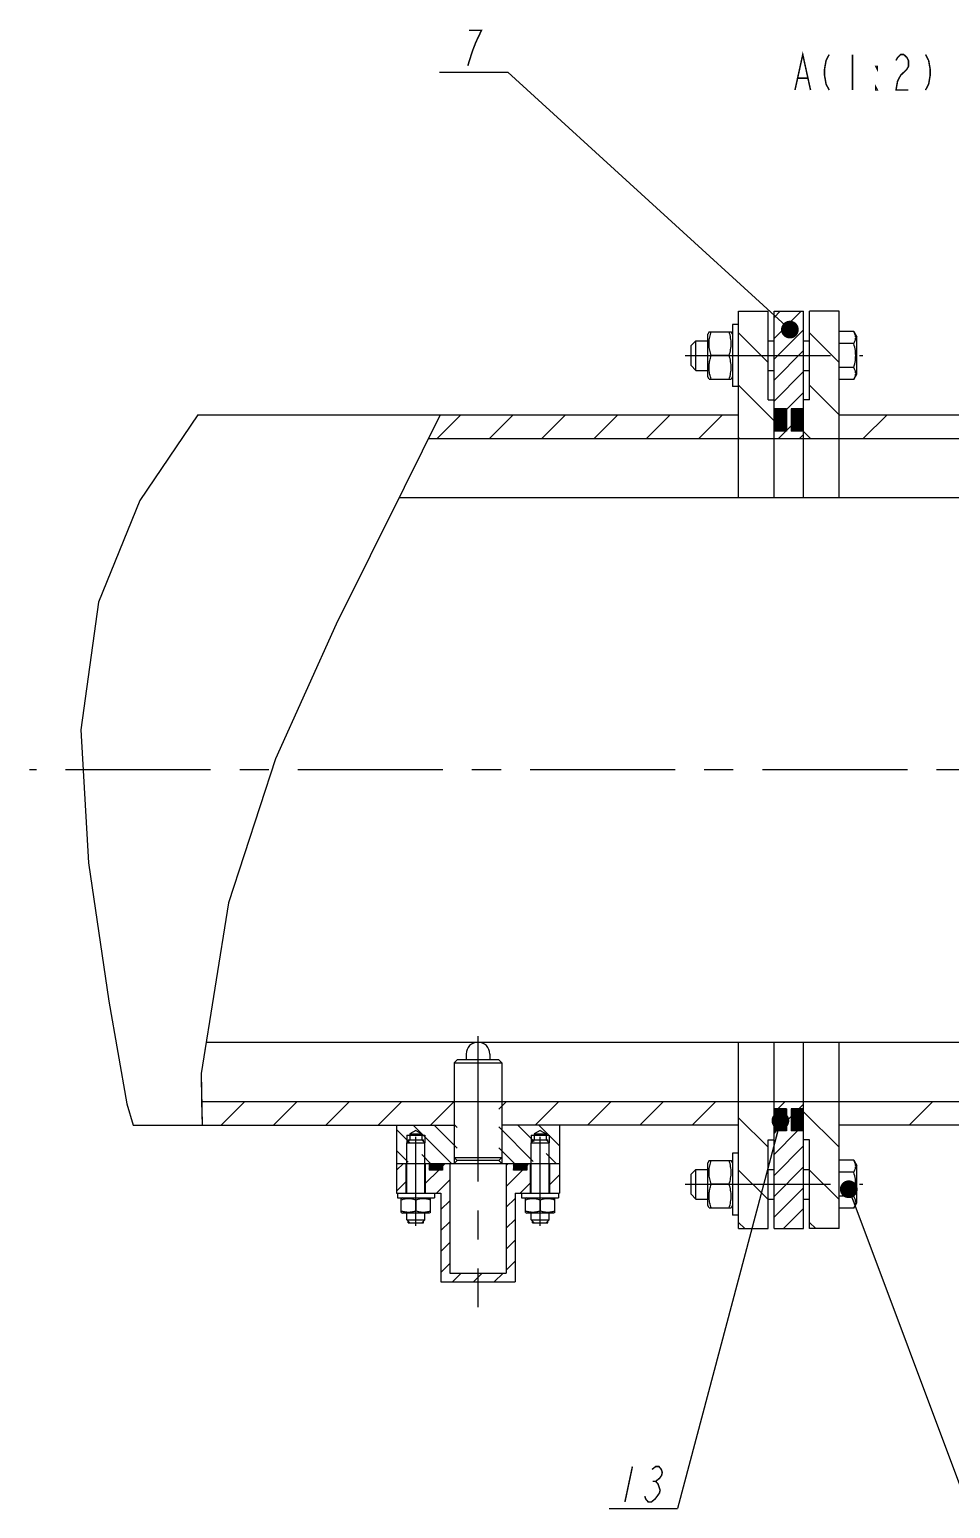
# Model space of a CAD drawing. Header units: millimetres. Extents: x 0 to 1189, y 0 to 841.
# Drawn here: x 370.9 to 526.5, y 289.8 to 539.6 of the extents above; entities that cross this region are included whole.
import ezdxf

# ---------------------------------------------------------------- set-up
doc = ezdxf.new("R2010")
doc.units = ezdxf.units.MM
doc.header["$LTSCALE"] = 65.395
doc.linetypes.add('CENTER', pattern=[0.6, 0.375, -0.075, 0.075, -0.075])
doc.layers.get('0').update_dxf_attribs({"linetype": 'CONTINUOUS'})
doc.layers.add('ALL_AXIS', color=7, linetype='CONTINUOUS')
doc.styles.get("Standard").update_dxf_attribs({"font": 'txt', "width": 0.7})
doc.dimstyles.get("Standard").update_dxf_attribs({"dimtxt": 3.5, "dimasz": 3, "dimexe": 0.18, "dimexo": 0.0625, "dimgap": 0.09, "dimtad": 1, "dimdec": 5, "dimdsep": 46, "dimtxsty": 'STANDARD', "dimblk": '_FILLED', "dimblk1": '_FILLED', "dimblk2": '_FILLED', "dimcen": 0.09, "dimadec": 0, "dimazin": 0, "dimtol": 1, "dimtp": 1e-05, "dimtm": 1e-05, "dimtfac": 1, "dimtdec": 5, "dimtofl": 0, "dimtmove": 0, "dimatfit": 3, "dimldrblk": '_FILLED', "dimfxl": 1, "dimtolj": 1, "dimarcsym": 0})

# ---------------------------------------------------------------- blocks, each defined once
blk = doc.blocks.new('_FILLED')
at = {"color": 0, "linetype": 'BYBLOCK'}
blk.add_solid([(0, 0), (-1, 0.167), (-1, -0.167)], dxfattribs=at)
blk = doc.blocks.new('BOM BALLOON 63_BL7', base_point=(445.95, 535.94))
at = {"color": 2, "linetype": 'CONTINUOUS'}
blk.add_line((440.19, 532.4), (451.71, 532.4), dxfattribs=at)
at = {"color": 2, "linetype": 'CONTINUOUS', "const_width": 0.25}
blk.add_lwpolyline([(444.94, 533.49), (445.73, 535.99), (446.31, 537.49), (446.79, 538.49), (447.26, 539.49), (445.16, 539.49)], dxfattribs=at)
blk = doc.blocks.new('BOM BALLOON 69_BL9', base_point=(474.59, 293.32))
at = {"color": 2, "linetype": 'CONTINUOUS'}
blk.add_line((468.83, 289.77), (480.35, 289.77), dxfattribs=at)
at = {"color": 2, "linetype": 'CONTINUOUS', "const_width": 0.25}
for points in [[(472.75, 296.86), (471.48, 290.86)], [(476.06, 296.36), (476.69, 296.86), (477.22, 296.86), (477.63, 296.36), (477.79, 295.86), (477.68, 295.36), (477.32, 294.86), (476.68, 294.36), (477.1, 293.86), (477.26, 293.36), (477.42, 292.86), (477.31, 292.36), (476.94, 291.86), (476.57, 291.36), (475.94, 290.86), (475.42, 290.86), (475, 291.36), (474.84, 291.86)], [(476.16, 294.36), (476.68, 294.36)]]:
    blk.add_lwpolyline(points, dxfattribs=at)

msp = doc.modelspace()

# ---------------------------------------------------------------- linework, layer by layer
at = {"color": 7, "linetype": 'CONTINUOUS'}
for p, q in [((489.66568087, 489.78943381), (489.66568087, 479.28943381)), ((490.66568087, 489.78943381), (489.66568087, 489.78943381)), ((490.66568087, 460.53943381), (490.66568087, 492.03943381)), ((490.66568087, 492.03943381), (495.66568087, 492.03943381)), ((495.66568087, 477.03943381), (495.66568087, 492.03943381)), ((496.66568087, 460.53943381), (496.66568087, 492.03943381)), ((496.66568087, 492.03943381), (501.66568087, 492.03943381)), ((501.66568087, 460.53943381), (501.66568087, 492.03943381)), ((502.66568087, 477.03943381), (502.66568087, 492.03943381)), ((507.66568087, 492.03943381), (502.66568087, 492.03943381)), ((507.66568087, 460.53943381), (507.66568087, 492.03943381)), ((485.69668673, 488.53946432), (485.46572969, 488.13943991)), ((485.46572969, 480.93945822), (485.46572969, 488.13940939)), ((485.69668673, 488.53943381), (489.43472383, 488.53943381)), ((489.66568087, 488.13943991), (489.43472383, 488.53943381)), ((510.15103243, 488.58087668), (507.66568087, 488.58087668)), ((510.15103243, 488.58087668), (510.66568087, 487.6894277)), ((510.66568087, 481.38943991), (510.66568087, 487.6894277)), ((483.46572969, 487.03943381), (482.66568087, 486.23944601)), ((482.66568087, 482.8394216), (482.66568087, 486.23944601)), ((483.46572969, 482.03943381), (483.46572969, 487.03943381)), ((483.46572969, 487.03943381), (485.46572969, 487.03943381)), ((495.66568087, 487.03943381), (496.66568087, 487.03943381)), ((501.66568087, 487.03943381), (502.66568087, 487.03943381)), ((510.15103243, 486.56015524), (507.66568087, 486.56015524)), ((482.66568087, 482.8394216), (483.46572969, 482.03943381)), ((489.0775461, 484.53943381), (486.05386446, 484.53943381)), ((510.15103243, 482.51871237), (507.66568087, 482.51871237)), ((483.46572969, 482.03943381), (485.46572969, 482.03943381)), ((485.69668673, 480.53940329), (485.46572969, 480.9394277)), ((485.69668673, 480.53943381), (489.43472383, 480.53943381)), ((489.66568087, 480.9394277), (489.43472383, 480.53943381)), ((495.66568087, 482.03943381), (496.66568087, 482.03943381)), ((501.66568087, 482.03943381), (502.66568087, 482.03943381)), ((510.15103243, 480.49799094), (507.66568087, 480.49799094)), ((510.15103243, 480.49799094), (510.66568087, 481.38943991)), ((490.66568087, 479.28943381), (489.66568087, 479.28943381)), ((495.66568087, 477.03943381), (496.66568087, 477.03943381)), ((498.76577852, 475.53943381), (496.66568087, 475.53943381)), ((498.76577852, 475.53943381), (498.76577852, 471.78943381)), ((499.56582735, 475.53943381), (499.56582735, 471.78943381)), ((501.66568087, 475.53943381), (499.56582735, 475.53943381)), ((502.66568087, 477.03943381), (501.66568087, 477.03943381)), ((399.33352658, 474.53943381), (389.56594261, 460.03425801)), ((399.33352658, 474.53943381), (490.66568087, 474.53943381)), ((440.28115938, 474.53943381), (434.2169504, 462.27432761)), ((507.66568087, 474.53943381), (675.44473989, 474.53943381)), ((438.30343607, 470.53943381), (568.9850168, 470.53943381)), ((498.76577852, 471.78943381), (496.66568087, 471.78943381)), ((501.66568087, 471.78943381), (499.56582735, 471.78943381)), ((434.21702864, 462.27431701), (422.73376371, 439.14868244)), ((389.56594261, 460.03425801), (382.5758939, 442.88509246)), ((433.35562227, 460.53943381), (639.60380585, 460.53943381)), ((382.5758939, 442.88509246), (379.55797195, 421.30996602)), ((422.73376371, 439.14868244), (412.44597578, 416.41951582)), ((379.55797195, 421.30996602), (380.84734143, 398.84268118)), ((412.44597578, 416.41951582), (404.50852506, 392.05421764)), ((380.84734143, 398.84268118), (384.30438866, 375.47379706)), ((404.5084543, 392.05421957), (399.90216218, 363.22957175)), ((384.30438866, 375.47379706), (387.36762742, 358.13555156)), ((400.7506418, 368.53943381), (399.90225313, 363.22957358)), ((400.75071212, 368.53943381), (639.21713305, 368.53943381)), ((490.66568087, 337.03943381), (490.66568087, 368.53943381)), ((496.66568087, 337.03943381), (496.66568087, 368.53943381)), ((501.66568087, 337.03943381), (501.66568087, 368.53943381)), ((507.66568087, 337.03943381), (507.66568087, 368.53943381)), ((443.16568087, 365.53943381), (442.66568087, 365.03943381)), ((442.66568087, 365.03943381), (442.66568087, 349.03943381)), ((442.66568087, 365.03943381), (450.66568087, 365.03943381)), ((450.16568087, 365.53943381), (443.16568087, 365.53943381)), ((444.66568087, 366.53943381), (444.66568087, 365.53943381)), ((448.66568087, 366.53943381), (448.66568087, 365.53943381)), ((450.16568087, 365.53943381), (450.66568087, 365.03943381)), ((450.66568087, 365.03943381), (450.66568087, 349.03943381)), ((399.90216218, 363.22957175), (400.05897216, 354.53943381)), ((399.90225313, 363.22957358), (399.98672579, 358.53943381)), ((387.36762742, 358.13555156), (388.40669957, 354.53943381)), ((399.98672579, 358.53943381), (400.05899141, 354.53943381)), ((399.9867938, 358.53943381), (642.94107149, 358.53943381)), ((498.76577852, 357.28943381), (496.66568087, 357.28943381)), ((498.76577852, 357.28943381), (498.76577852, 353.53943381)), ((501.66568087, 357.28943381), (499.56582735, 357.28943381)), ((499.56582735, 357.28943381), (499.56582735, 353.53943381)), ((388.40669957, 354.53943381), (442.66568087, 354.53943381)), ((432.91568087, 354.53943381), (432.91568087, 343.03943381)), ((434.66568087, 352.83943686), (437.66568087, 352.83943686)), ((436.16568087, 353.6402944), (435.16568087, 353.03943381)), ((435.16568087, 353.03943381), (435.16568087, 352.03943381)), ((435.16568087, 353.03943381), (437.16568087, 353.03943381)), ((436.16568087, 353.6402944), (437.16568087, 353.03943381)), ((437.16568087, 353.03943381), (437.16568087, 352.03943381)), ((490.66568087, 354.53943381), (450.66568087, 354.53943381)), ((455.66568087, 352.83943686), (458.66568087, 352.83943686)), ((457.16568087, 353.6402944), (456.16568087, 353.03943381)), ((456.16568087, 353.03943381), (456.16568087, 352.03943381)), ((456.16568087, 353.03943381), (458.16568087, 353.03943381)), ((457.16568087, 353.6402944), (458.16568087, 353.03943381)), ((458.16568087, 353.03943381), (458.16568087, 352.03943381)), ((460.41568087, 354.53943381), (460.41568087, 343.03943381)), ((498.76577852, 353.53943381), (496.66568087, 353.53943381)), ((501.66568087, 353.53943381), (499.56582735, 353.53943381)), ((604.66568087, 354.53943381), (507.66568087, 354.53943381)), ((435.16568087, 352.03943381), (434.66568087, 351.53943381)), ((434.66568087, 343.03943381), (434.66568087, 351.53943381)), ((434.66568087, 351.53943381), (437.66568087, 351.53943381)), ((434.8822336, 352.03943381), (437.44937227, 352.03943381)), ((437.16568087, 352.03943381), (437.66568087, 351.53943381)), ((437.66568087, 343.03943381), (437.66568087, 351.53943381)), ((456.16568087, 352.03943381), (455.66568087, 351.53943381)), ((455.66568087, 343.03943381), (455.66568087, 351.53943381)), ((455.66568087, 351.53943381), (458.66568087, 351.53943381)), ((455.8822336, 352.03943381), (458.44937227, 352.03943381)), ((458.16568087, 352.03943381), (458.66568087, 351.53943381)), ((458.66568087, 343.03943381), (458.66568087, 351.53943381)), ((490.66568087, 349.78943381), (489.66568087, 349.78943381)), ((489.66568087, 349.78943381), (489.66568087, 339.28943381)), ((495.66568087, 352.03943381), (496.66568087, 352.03943381)), ((495.66568087, 337.03943381), (495.66568087, 352.03943381)), ((502.66568087, 352.03943381), (501.66568087, 352.03943381)), ((502.66568087, 337.03943381), (502.66568087, 352.03943381)), ((432.91568087, 348.03943381), (460.41568087, 348.03943381)), ((434.54068087, 343.03943381), (434.54068087, 348.03943381)), ((437.79068087, 343.03943381), (437.79068087, 348.03943381)), ((438.41568087, 348.03943381), (438.41568087, 346.9394277)), ((440.66568087, 348.03943381), (440.66568087, 346.9394277)), ((441.91568087, 348.03943381), (441.91568087, 329.53943381)), ((442.66568087, 349.03943381), (443.16568087, 348.53943381)), ((442.66568087, 349.03943381), (450.66568087, 349.03943381)), ((443.16568087, 348.53943381), (442.66568087, 348.03943381)), ((450.16568087, 348.53943381), (443.16568087, 348.53943381)), ((450.66568087, 349.03943381), (450.16568087, 348.53943381)), ((450.16568087, 348.53943381), (450.66568087, 348.03943381)), ((451.41568087, 348.03943381), (451.41568087, 329.53943381)), ((452.66568087, 348.03943381), (452.66568087, 346.9394277)), ((454.91568087, 348.03943381), (454.91568087, 346.9394277)), ((455.54068087, 343.03943381), (455.54068087, 348.03943381)), ((458.79068087, 343.03943381), (458.79068087, 348.03943381)), ((485.69668673, 348.53946432), (485.46572969, 348.13943991)), ((485.46572969, 340.93945822), (485.46572969, 348.13940939)), ((485.69668673, 348.53943381), (489.43472383, 348.53943381)), ((485.97940157, 348.30554709), (486.05386446, 348.53943381)), ((489.66568087, 348.13943991), (489.43472383, 348.53943381)), ((510.15103243, 348.58089194), (507.66568087, 348.58089194)), ((510.15103243, 348.58089194), (510.66568087, 347.6894277)), ((510.66568087, 341.38943991), (510.66568087, 347.6894277)), ((440.66568087, 346.9394277), (438.41568087, 346.9394277)), ((454.91568087, 346.9394277), (452.66568087, 346.9394277)), ((483.46572969, 347.03943381), (482.66568087, 346.23943076)), ((482.66568087, 342.83943686), (482.66568087, 346.23943076)), ((483.46572969, 347.03943381), (485.46572969, 347.03943381)), ((483.46572969, 342.03943381), (483.46572969, 347.03943381)), ((495.66568087, 347.03943381), (496.66568087, 347.03943381)), ((501.66568087, 347.03943381), (502.66568087, 347.03943381)), ((510.15103243, 346.56015524), (507.66568087, 346.56015524)), ((432.91568087, 343.03943381), (440.41568087, 343.03943381)), ((433.04068087, 343.03943381), (433.04068087, 342.23943076)), ((439.29068087, 343.03943381), (439.29068087, 342.23943076)), ((440.41568087, 343.03943381), (440.41568087, 328.03943381)), ((452.91568087, 343.03943381), (452.91568087, 328.03943381)), ((452.91568087, 343.03943381), (460.41568087, 343.03943381)), ((454.04068087, 343.03943381), (454.04068087, 342.23943076)), ((460.29068087, 343.03943381), (460.29068087, 342.23943076)), ((483.46572969, 342.03943381), (482.66568087, 342.83943686)), ((489.0775461, 344.53943381), (486.05386446, 344.53943381)), ((510.15103243, 342.51871237), (507.66568087, 342.51871237)), ((433.04068087, 342.23943076), (439.29068087, 342.23943076)), ((433.91568087, 342.23943076), (433.66568087, 342.09509787)), ((433.66568087, 339.7837728), (433.66568087, 342.09509787)), ((433.66568087, 339.78378806), (433.91568087, 339.63943991)), ((436.16568087, 341.87180075), (436.16568087, 340.00706992)), ((438.41568087, 342.23943076), (438.66568087, 342.09509787)), ((438.66568087, 339.78378806), (438.41568087, 339.63943991)), ((438.66568087, 339.7837728), (438.66568087, 342.09509787)), ((454.04068087, 342.23943076), (460.29068087, 342.23943076)), ((454.91568087, 342.23943076), (454.66568087, 342.09509787)), ((454.66568087, 339.7837728), (454.66568087, 342.09509787)), ((454.66568087, 339.78378806), (454.91568087, 339.63943991)), ((457.16568087, 341.87180075), (457.16568087, 340.00706992)), ((459.41568087, 342.23943076), (459.66568087, 342.09509787)), ((459.66568087, 339.78378806), (459.41568087, 339.63943991)), ((459.66568087, 339.7837728), (459.66568087, 342.09509787)), ((483.46572969, 342.03943381), (485.46572969, 342.03943381)), ((485.69668673, 340.53940329), (485.46572969, 340.9394277)), ((485.69668673, 340.53943381), (489.43472383, 340.53943381)), ((489.66568087, 340.9394277), (489.43472383, 340.53943381)), ((495.66568087, 342.03943381), (496.66568087, 342.03943381)), ((501.66568087, 342.03943381), (502.66568087, 342.03943381)), ((510.15103243, 340.49797568), (507.66568087, 340.49797568)), ((510.15103243, 340.49797568), (510.66568087, 341.38943991)), ((438.41568087, 339.63943991), (433.91568087, 339.63943991)), ((434.66568087, 338.53943381), (434.66568087, 339.63943991)), ((435.16568087, 338.03943381), (434.66568087, 338.53943381)), ((434.66568087, 338.53943381), (437.66568087, 338.53943381)), ((434.8822336, 338.03943381), (437.44937227, 338.03943381)), ((437.16568087, 338.03943381), (437.66568087, 338.53943381)), ((437.66568087, 338.53943381), (437.66568087, 339.63943991)), ((459.41568087, 339.63943991), (454.91568087, 339.63943991)), ((455.66568087, 338.53943381), (455.66568087, 339.63943991)), ((456.16568087, 338.03943381), (455.66568087, 338.53943381)), ((455.66568087, 338.53943381), (458.66568087, 338.53943381)), ((455.8822336, 338.03943381), (458.44937227, 338.03943381)), ((458.16568087, 338.03943381), (458.66568087, 338.53943381)), ((458.66568087, 338.53943381), (458.66568087, 339.63943991)), ((490.66568087, 339.28943381), (489.66568087, 339.28943381)), ((490.66568087, 337.03943381), (495.66568087, 337.03943381)), ((496.66568087, 337.03943381), (501.66568087, 337.03943381)), ((507.66568087, 337.03943381), (502.66568087, 337.03943381)), ((440.41568087, 328.03943381), (452.91568087, 328.03943381)), ((441.91568087, 329.53943381), (451.41568087, 329.53943381))]:
    msp.add_line(p, q, dxfattribs=at)
at = {"color": 2, "linetype": 'CONTINUOUS'}
for p, q in [((496.66577805, 490.97845957), (497.72675229, 492.03943381)), ((496.66577805, 487.44292567), (501.26228619, 492.03943381)), ((495.66577805, 483.36059904), (490.66577805, 488.36059904)), ((496.66577805, 483.90739176), (501.66577805, 488.90739176)), ((507.66577805, 483.36059904), (502.66577805, 488.36059904)), ((496.66577805, 480.37185786), (501.66577805, 485.37185786)), ((496.66577805, 476.83632395), (501.66577805, 481.83632395)), ((496.66577805, 473.52176428), (490.66577805, 479.52176428)), ((498.76577805, 475.40079004), (501.66577805, 478.30079004)), ((507.66577805, 474.52176428), (502.66577805, 479.52176428)), ((496.66577805, 475.41257391), (496.79263795, 475.53943381)), ((496.66577805, 475.23579721), (496.96941465, 475.53943381)), ((496.66577805, 475.05902051), (497.14619135, 475.53943381)), ((496.66577805, 474.88224382), (497.32296804, 475.53943381)), ((496.66577805, 474.70546712), (497.49974474, 475.53943381)), ((496.66577805, 474.52869043), (497.67652143, 475.53943381)), ((496.66577805, 474.35191373), (497.85329813, 475.53943381)), ((496.66577805, 474.17513704), (498.03007482, 475.53943381)), ((496.66577805, 473.99836034), (498.20685152, 475.53943381)), ((496.66577805, 473.82158365), (498.38362821, 475.53943381)), ((496.66577805, 473.64480695), (498.56040491, 475.53943381)), ((496.66577805, 473.46803026), (498.7371816, 475.53943381)), ((498.76577805, 473.36543677), (496.66577805, 475.46543677)), ((496.66577805, 473.29125356), (498.76577805, 475.39125356)), ((498.76577805, 473.18866007), (496.66577805, 475.28866007)), ((496.66577805, 473.11447687), (498.76577805, 475.21447687)), ((498.76577805, 473.01188338), (496.66577805, 475.11188338)), ((496.66577805, 472.93770017), (498.76577805, 475.03770017)), ((498.76577805, 472.83510668), (496.66577805, 474.93510668)), ((496.66577805, 472.76092348), (498.76577805, 474.86092348)), ((498.76577805, 472.65832999), (496.66577805, 474.75832999)), ((498.76577805, 473.54221346), (496.76855771, 475.53943381)), ((498.76577805, 473.71899016), (496.9453344, 475.53943381)), ((498.76577805, 473.89576685), (497.1221111, 475.53943381)), ((498.76577805, 474.07254355), (497.2988878, 475.53943381)), ((498.76577805, 474.24932024), (497.47566449, 475.53943381)), ((498.76577805, 474.42609694), (497.65244119, 475.53943381)), ((498.76577805, 474.60287364), (497.82921788, 475.53943381)), ((498.76577805, 474.77965033), (498.00599458, 475.53943381)), ((498.76577805, 474.95642703), (498.18277127, 475.53943381)), ((498.76577805, 475.13320372), (498.35954797, 475.53943381)), ((498.76577805, 475.30998042), (498.53632466, 475.53943381)), ((498.76577805, 475.48675711), (498.71310136, 475.53943381)), ((499.56577805, 475.41257391), (499.69263795, 475.53943381)), ((499.56577805, 475.23579721), (499.86941465, 475.53943381)), ((499.56577805, 475.05902051), (500.04619135, 475.53943381)), ((499.56577805, 474.88224382), (500.22296804, 475.53943381)), ((499.56577805, 474.70546712), (500.39974474, 475.53943381)), ((499.56577805, 474.52869043), (500.57652143, 475.53943381)), ((499.56577805, 474.35191373), (500.75329813, 475.53943381)), ((499.56577805, 474.17513704), (500.93007482, 475.53943381)), ((499.56577805, 473.99836034), (501.10685152, 475.53943381)), ((499.56577805, 473.82158365), (501.28362821, 475.53943381)), ((499.56577805, 473.64480695), (501.46040491, 475.53943381)), ((499.56577805, 473.46803026), (501.6371816, 475.53943381)), ((501.66577805, 473.36543677), (499.56577805, 475.46543677)), ((499.56577805, 473.29125356), (501.66577805, 475.39125356)), ((501.66577805, 473.18866007), (499.56577805, 475.28866007)), ((499.56577805, 473.11447687), (501.66577805, 475.21447687)), ((501.66577805, 473.01188338), (499.56577805, 475.11188338)), ((499.56577805, 472.93770017), (501.66577805, 475.03770017)), ((501.66577805, 472.83510668), (499.56577805, 474.93510668)), ((499.56577805, 472.76092348), (501.66577805, 474.86092348)), ((501.66577805, 472.65832999), (499.56577805, 474.75832999)), ((501.66577805, 473.54221346), (499.66855771, 475.53943381)), ((501.66577805, 473.71899016), (499.8453344, 475.53943381)), ((501.66577805, 473.89576685), (500.0221111, 475.53943381)), ((501.66577805, 474.07254355), (500.1988878, 475.53943381)), ((501.66577805, 474.24932024), (500.37566449, 475.53943381)), ((501.66577805, 474.42609694), (500.55244119, 475.53943381)), ((501.66577805, 474.60287364), (500.72921788, 475.53943381)), ((501.66577805, 474.77965033), (500.90599458, 475.53943381)), ((501.66577805, 474.95642703), (501.08277127, 475.53943381)), ((501.66577805, 475.13320372), (501.25954797, 475.53943381)), ((501.66577805, 475.30998042), (501.43632466, 475.53943381)), ((501.66577805, 475.48675711), (501.61310136, 475.53943381)), ((439.75641752, 470.53943381), (443.75641752, 474.53943381)), ((448.59525229, 470.53943381), (452.59525229, 474.53943381)), ((457.43408705, 470.53943381), (461.43408705, 474.53943381)), ((466.27292182, 470.53943381), (470.27292182, 474.53943381)), ((475.11175658, 470.53943381), (479.11175658, 474.53943381)), ((483.95059135, 470.53943381), (487.95059135, 474.53943381)), ((496.66577805, 472.58414678), (498.76577805, 474.68414678)), ((498.76577805, 472.48155329), (496.66577805, 474.58155329)), ((496.66577805, 472.40737009), (498.76577805, 474.50737009)), ((498.76577805, 472.3047766), (496.66577805, 474.4047766)), ((496.66577805, 472.23059339), (498.76577805, 474.33059339)), ((498.76577805, 472.1279999), (496.66577805, 474.2279999)), ((496.66577805, 472.05381669), (498.76577805, 474.15381669)), ((498.76577805, 471.95122321), (496.66577805, 474.05122321)), ((496.66577805, 471.87704), (498.76577805, 473.97704)), ((498.75079076, 471.78943381), (496.66577805, 473.87444651)), ((498.57401406, 471.78943381), (496.66577805, 473.69766982)), ((498.39723737, 471.78943381), (496.66577805, 473.52089312)), ((498.22046067, 471.78943381), (496.66577805, 473.34411642)), ((498.04368398, 471.78943381), (496.66577805, 473.16733973)), ((497.86690728, 471.78943381), (496.66577805, 472.99056303)), ((497.69013058, 471.78943381), (496.66577805, 472.81378634)), ((497.51335389, 471.78943381), (496.66577805, 472.63700964)), ((497.33657719, 471.78943381), (496.66577805, 472.46023295)), ((497.1598005, 471.78943381), (496.66577805, 472.28345625)), ((496.75494856, 471.78943381), (498.76577805, 473.8002633)), ((496.93172525, 471.78943381), (498.76577805, 473.62348661)), ((497.10850195, 471.78943381), (498.76577805, 473.44670991)), ((497.28527864, 471.78943381), (498.76577805, 473.26993322)), ((497.46205534, 471.78943381), (498.76577805, 473.09315652)), ((497.63883203, 471.78943381), (498.76577805, 472.91637983)), ((497.81560873, 471.78943381), (498.76577805, 472.73960313)), ((497.99238542, 471.78943381), (498.76577805, 472.56282644)), ((498.16916212, 471.78943381), (498.76577805, 472.38604974)), ((498.34593881, 471.78943381), (498.76577805, 472.20927305)), ((498.76577805, 471.86525614), (499.56577805, 472.66525614)), ((499.56577805, 472.58414678), (501.66577805, 474.68414678)), ((501.66577805, 472.48155329), (499.56577805, 474.58155329)), ((499.56577805, 472.40737009), (501.66577805, 474.50737009)), ((501.66577805, 472.3047766), (499.56577805, 474.4047766)), ((499.56577805, 472.23059339), (501.66577805, 474.33059339)), ((501.66577805, 472.1279999), (499.56577805, 474.2279999)), ((499.56577805, 472.05381669), (501.66577805, 474.15381669)), ((501.66577805, 471.95122321), (499.56577805, 474.05122321)), ((499.56577805, 471.87704), (501.66577805, 473.97704)), ((501.65079076, 471.78943381), (499.56577805, 473.87444651)), ((501.47401406, 471.78943381), (499.56577805, 473.69766982)), ((501.29723737, 471.78943381), (499.56577805, 473.52089312)), ((501.12046067, 471.78943381), (499.56577805, 473.34411642)), ((500.94368398, 471.78943381), (499.56577805, 473.16733973)), ((500.76690728, 471.78943381), (499.56577805, 472.99056303)), ((500.59013058, 471.78943381), (499.56577805, 472.81378634)), ((500.41335389, 471.78943381), (499.56577805, 472.63700964)), ((500.23657719, 471.78943381), (499.56577805, 472.46023295)), ((500.0598005, 471.78943381), (499.56577805, 472.28345625)), ((499.65494856, 471.78943381), (501.66577805, 473.8002633)), ((499.83172525, 471.78943381), (501.66577805, 473.62348661)), ((500.00850195, 471.78943381), (501.66577805, 473.44670991)), ((500.18527864, 471.78943381), (501.66577805, 473.26993322)), ((500.36205534, 471.78943381), (501.66577805, 473.09315652)), ((500.53883203, 471.78943381), (501.66577805, 472.91637983)), ((500.71560873, 471.78943381), (501.66577805, 472.73960313)), ((500.89238542, 471.78943381), (501.66577805, 472.56282644)), ((501.06916212, 471.78943381), (501.66577805, 472.38604974)), ((501.24593881, 471.78943381), (501.66577805, 472.20927305)), ((511.75326721, 470.53943381), (515.75326721, 474.53943381)), ((490.80927376, 470.53943381), (490.66577805, 470.68292951)), ((496.9830238, 471.78943381), (496.66577805, 472.10667956)), ((496.80624711, 471.78943381), (496.66577805, 471.92990286)), ((497.43995572, 470.53943381), (498.68995572, 471.78943381)), ((498.52271551, 471.78943381), (498.76577805, 472.03249635)), ((498.6994922, 471.78943381), (498.76577805, 471.85571966)), ((499.8830238, 471.78943381), (499.56577805, 472.10667956)), ((499.70624711, 471.78943381), (499.56577805, 471.92990286)), ((500.97548963, 470.53943381), (501.66577805, 471.22972223)), ((501.42271551, 471.78943381), (501.66577805, 472.03249635)), ((501.5994922, 471.78943381), (501.66577805, 471.85571966)), ((502.80927376, 470.53943381), (501.66577805, 471.68292951)), ((403.3059304, 354.53943381), (407.3059304, 358.53943381)), ((412.14476517, 354.53943381), (416.14476517, 358.53943381)), ((420.98359993, 354.53943381), (424.98359993, 358.53943381)), ((429.8224347, 354.53943381), (433.8224347, 358.53943381)), ((438.66126946, 354.53943381), (442.66126946, 358.53943381)), ((450.16577805, 357.20510763), (451.50010423, 358.53943381)), ((456.33893899, 354.53943381), (460.33893899, 358.53943381)), ((465.17777376, 354.53943381), (469.17777376, 358.53943381)), ((474.01660852, 354.53943381), (478.01660852, 358.53943381)), ((482.85544329, 354.53943381), (486.85544329, 358.53943381)), ((496.66577805, 357.14896475), (496.80624711, 357.28943381)), ((496.66577805, 356.97218806), (496.9830238, 357.28943381)), ((496.66577805, 356.79541136), (497.1598005, 357.28943381)), ((496.66577805, 356.61863467), (497.33657719, 357.28943381)), ((496.66577805, 356.44185797), (497.51335389, 357.28943381)), ((496.66577805, 356.26508128), (497.69013058, 357.28943381)), ((496.66577805, 356.08830458), (497.86690728, 357.28943381)), ((496.66577805, 355.91152788), (498.04368398, 357.28943381)), ((496.66577805, 355.73475119), (498.22046067, 357.28943381)), ((496.66577805, 355.55797449), (498.39723737, 357.28943381)), ((496.66577805, 355.3811978), (498.57401406, 357.28943381)), ((496.66577805, 355.2044211), (498.75079076, 357.28943381)), ((498.76577805, 355.27860431), (496.75494856, 357.28943381)), ((498.76577805, 355.45538101), (496.93172525, 357.28943381)), ((498.76577805, 355.6321577), (497.10850195, 357.28943381)), ((498.76577805, 355.8089344), (497.28527864, 357.28943381)), ((497.32704071, 357.28943381), (498.57704071, 358.53943381)), ((498.76577805, 355.98571109), (497.46205534, 357.28943381)), ((498.76577805, 356.16248779), (497.63883203, 357.28943381)), ((498.76577805, 356.33926448), (497.81560873, 357.28943381)), ((498.76577805, 356.51604118), (497.99238542, 357.28943381)), ((498.76577805, 356.69281787), (498.16916212, 357.28943381)), ((498.76577805, 356.86959457), (498.34593881, 357.28943381)), ((498.76577805, 357.04637126), (498.52271551, 357.28943381)), ((498.76577805, 357.22314796), (498.6994922, 357.28943381)), ((499.56577805, 357.14896475), (499.70624711, 357.28943381)), ((499.56577805, 356.97218806), (499.8830238, 357.28943381)), ((499.56577805, 356.79541136), (500.0598005, 357.28943381)), ((499.56577805, 356.61863467), (500.23657719, 357.28943381)), ((499.56577805, 356.44185797), (500.41335389, 357.28943381)), ((499.56577805, 356.26508128), (500.59013058, 357.28943381)), ((499.56577805, 356.08830458), (500.76690728, 357.28943381)), ((499.56577805, 355.91152788), (500.94368398, 357.28943381)), ((499.56577805, 355.73475119), (501.12046067, 357.28943381)), ((499.56577805, 355.55797449), (501.29723737, 357.28943381)), ((499.56577805, 355.3811978), (501.47401406, 357.28943381)), ((499.56577805, 355.2044211), (501.65079076, 357.28943381)), ((501.66577805, 355.27860431), (499.65494856, 357.28943381)), ((501.66577805, 355.45538101), (499.83172525, 357.28943381)), ((501.66577805, 355.6321577), (500.00850195, 357.28943381)), ((501.66577805, 355.8089344), (500.18527864, 357.28943381)), ((501.66577805, 355.98571109), (500.36205534, 357.28943381)), ((501.66577805, 356.16248779), (500.53883203, 357.28943381)), ((501.66577805, 356.33926448), (500.71560873, 357.28943381)), ((500.86257462, 357.28943381), (501.66577805, 358.09263724)), ((501.66577805, 356.51604118), (500.89238542, 357.28943381)), ((501.66577805, 356.69281787), (501.06916212, 357.28943381)), ((501.66577805, 356.86959457), (501.24593881, 357.28943381)), ((501.66577805, 357.04637126), (501.42271551, 357.28943381)), ((501.66577805, 357.22314796), (501.5994922, 357.28943381)), ((519.49695392, 354.53943381), (523.49695392, 358.53943381)), ((495.66577805, 350.77807757), (490.66577805, 355.77807757)), ((498.76577805, 355.10182761), (496.66577805, 357.20182761)), ((496.66577805, 355.02764441), (498.76577805, 357.12764441)), ((498.76577805, 354.92505092), (496.66577805, 357.02505092)), ((496.66577805, 354.85086771), (498.76577805, 356.95086771)), ((498.76577805, 354.74827422), (496.66577805, 356.84827422)), ((496.66577805, 354.67409102), (498.76577805, 356.77409102)), ((498.76577805, 354.57149753), (496.66577805, 356.67149753)), ((496.66577805, 354.49731432), (498.76577805, 356.59731432)), ((498.76577805, 354.39472083), (496.66577805, 356.49472083)), ((496.66577805, 354.32053763), (498.76577805, 356.42053763)), ((498.76577805, 354.21794414), (496.66577805, 356.31794414)), ((496.66577805, 354.14376093), (498.76577805, 356.24376093)), ((498.76577805, 354.04116744), (496.66577805, 356.14116744)), ((496.66577805, 353.96698424), (498.76577805, 356.06698424)), ((498.76577805, 353.86439075), (496.66577805, 355.96439075)), ((496.66577805, 353.79020754), (498.76577805, 355.89020754)), ((498.76577805, 353.68761405), (496.66577805, 355.78761405)), ((496.66577805, 353.61343085), (498.76577805, 355.71343085)), ((498.7371816, 353.53943381), (496.66577805, 355.61083736)), ((498.56040491, 353.53943381), (496.66577805, 355.43406066)), ((498.38362821, 353.53943381), (496.66577805, 355.25728397)), ((498.20685152, 353.53943381), (496.66577805, 355.08050727)), ((498.03007482, 353.53943381), (496.66577805, 354.90373058)), ((496.76855771, 353.53943381), (498.76577805, 355.53665415)), ((496.9453344, 353.53943381), (498.76577805, 355.35987746)), ((497.1221111, 353.53943381), (498.76577805, 355.18310076)), ((497.2988878, 353.53943381), (498.76577805, 355.00632406)), ((497.47566449, 353.53943381), (498.76577805, 354.82954737)), ((498.76577805, 355.19263724), (499.56577805, 355.99263724)), ((501.66577805, 355.10182761), (499.56577805, 357.20182761)), ((499.56577805, 355.02764441), (501.66577805, 357.12764441)), ((501.66577805, 354.92505092), (499.56577805, 357.02505092)), ((499.56577805, 354.85086771), (501.66577805, 356.95086771)), ((501.66577805, 354.74827422), (499.56577805, 356.84827422)), ((499.56577805, 354.67409102), (501.66577805, 356.77409102)), ((501.66577805, 354.57149753), (499.56577805, 356.67149753)), ((499.56577805, 354.49731432), (501.66577805, 356.59731432)), ((501.66577805, 354.39472083), (499.56577805, 356.49472083)), ((499.56577805, 354.32053763), (501.66577805, 356.42053763)), ((501.66577805, 354.21794414), (499.56577805, 356.31794414)), ((499.56577805, 354.14376093), (501.66577805, 356.24376093)), ((501.66577805, 354.04116744), (499.56577805, 356.14116744)), ((499.56577805, 353.96698424), (501.66577805, 356.06698424)), ((501.66577805, 353.86439075), (499.56577805, 355.96439075)), ((499.56577805, 353.79020754), (501.66577805, 355.89020754)), ((501.66577805, 353.68761405), (499.56577805, 355.78761405)), ((499.56577805, 353.61343085), (501.66577805, 355.71343085)), ((501.6371816, 353.53943381), (499.56577805, 355.61083736)), ((501.46040491, 353.53943381), (499.56577805, 355.43406066)), ((501.28362821, 353.53943381), (499.56577805, 355.25728397)), ((501.10685152, 353.53943381), (499.56577805, 355.08050727)), ((500.93007482, 353.53943381), (499.56577805, 354.90373058)), ((499.66855771, 353.53943381), (501.66577805, 355.53665415)), ((499.8453344, 353.53943381), (501.66577805, 355.35987746)), ((500.0221111, 353.53943381), (501.66577805, 355.18310076)), ((500.1988878, 353.53943381), (501.66577805, 355.00632406)), ((500.37566449, 353.53943381), (501.66577805, 354.82954737)), ((507.66577805, 350.77807757), (501.66577805, 356.77807757)), ((435.16577805, 351.53916256), (432.91577805, 353.78916256)), ((434.66568087, 352.83943686), (434.66568087, 351.53943381)), ((442.20104071, 348.03943381), (435.70104071, 354.53943381)), ((437.66568087, 352.83943686), (437.66568087, 351.53943381)), ((443.16577805, 350.61023037), (439.23657462, 354.53943381)), ((443.16577805, 354.14576428), (442.77210852, 354.53943381)), ((456.00447719, 348.37813295), (450.16577805, 354.21683209)), ((456.16577805, 351.752366), (453.37871024, 354.53943381)), ((455.66568087, 352.83943686), (455.66568087, 351.53943381)), ((460.41577805, 351.0378999), (456.91424415, 354.53943381)), ((458.66568087, 352.83943686), (458.66568087, 351.53943381)), ((497.85329813, 353.53943381), (496.66577805, 354.72695388)), ((497.67652143, 353.53943381), (496.66577805, 354.55017719)), ((497.49974474, 353.53943381), (496.66577805, 354.37340049)), ((497.32296804, 353.53943381), (496.66577805, 354.19662379)), ((497.14619135, 353.53943381), (496.66577805, 354.0198471)), ((496.96941465, 353.53943381), (496.66577805, 353.8430704)), ((496.79263795, 353.53943381), (496.66577805, 353.66629371)), ((496.66577805, 353.09263724), (497.11257462, 353.53943381)), ((496.66577805, 349.55710334), (500.64810852, 353.53943381)), ((497.65244119, 353.53943381), (498.76577805, 354.65277067)), ((497.82921788, 353.53943381), (498.76577805, 354.47599398)), ((498.00599458, 353.53943381), (498.76577805, 354.29921728)), ((498.18277127, 353.53943381), (498.76577805, 354.12244059)), ((498.35954797, 353.53943381), (498.76577805, 353.94566389)), ((498.53632466, 353.53943381), (498.76577805, 353.7688872)), ((498.71310136, 353.53943381), (498.76577805, 353.5921105)), ((500.75329813, 353.53943381), (499.56577805, 354.72695388)), ((500.57652143, 353.53943381), (499.56577805, 354.55017719)), ((500.39974474, 353.53943381), (499.56577805, 354.37340049)), ((500.22296804, 353.53943381), (499.56577805, 354.19662379)), ((500.04619135, 353.53943381), (499.56577805, 354.0198471)), ((499.86941465, 353.53943381), (499.56577805, 353.8430704)), ((499.69263795, 353.53943381), (499.56577805, 353.66629371)), ((500.55244119, 353.53943381), (501.66577805, 354.65277067)), ((500.72921788, 353.53943381), (501.66577805, 354.47599398)), ((500.90599458, 353.53943381), (501.66577805, 354.29921728)), ((501.08277127, 353.53943381), (501.66577805, 354.12244059)), ((501.25954797, 353.53943381), (501.66577805, 353.94566389)), ((501.43632466, 353.53943381), (501.66577805, 353.7688872)), ((501.61310136, 353.53943381), (501.66577805, 353.5921105)), ((434.89787548, 348.27153123), (432.91577805, 350.25362865)), ((434.8822336, 351.75594077), (434.8822336, 352.03943381)), ((437.44937227, 351.75594077), (437.44937227, 352.03943381)), ((452.80764243, 348.03943381), (450.16577805, 350.68129818)), ((455.8822336, 351.75594077), (455.8822336, 352.03943381)), ((458.44937227, 351.75594077), (458.44937227, 352.03943381)), ((496.66577805, 346.02156943), (501.66577805, 351.02156943)), ((432.91577805, 346.89030677), (434.06490509, 348.03943381)), ((438.66550681, 348.03943381), (437.16577805, 349.53916256)), ((438.41577805, 347.92272664), (438.53248522, 348.03943381)), ((438.41577805, 347.74594995), (438.70926191, 348.03943381)), ((438.41577805, 347.56917325), (438.88603861, 348.03943381)), ((438.41577805, 347.39239656), (439.0628153, 348.03943381)), ((438.41577805, 347.21561986), (439.239592, 348.03943381)), ((438.41577805, 347.03884317), (439.41636869, 348.03943381)), ((439.41636869, 346.93943381), (438.41577805, 347.94002445)), ((439.239592, 346.93943381), (438.41577805, 347.76324775)), ((439.0628153, 346.93943381), (438.41577805, 347.58647106)), ((438.88603861, 346.93943381), (438.41577805, 347.40969436)), ((439.59314539, 346.93943381), (438.49314539, 348.03943381)), ((438.49314539, 346.93943381), (439.59314539, 348.03943381)), ((439.76992209, 346.93943381), (438.66992209, 348.03943381)), ((438.66992209, 346.93943381), (439.76992209, 348.03943381)), ((439.94669878, 346.93943381), (438.84669878, 348.03943381)), ((438.84669878, 346.93943381), (439.94669878, 348.03943381)), ((440.12347548, 346.93943381), (439.02347548, 348.03943381)), ((439.02347548, 346.93943381), (440.12347548, 348.03943381)), ((440.30025217, 346.93943381), (439.20025217, 348.03943381)), ((439.20025217, 346.93943381), (440.30025217, 348.03943381)), ((440.47702887, 346.93943381), (439.37702887, 348.03943381)), ((439.37702887, 346.93943381), (440.47702887, 348.03943381)), ((440.65380556, 346.93943381), (439.55380556, 348.03943381)), ((439.55380556, 346.93943381), (440.65380556, 348.03943381)), ((440.66577805, 347.10423801), (439.73058226, 348.03943381)), ((439.73058226, 346.93943381), (440.66577805, 347.8746296)), ((440.66577805, 347.28101471), (439.90735895, 348.03943381)), ((439.90735895, 346.93943381), (440.66577805, 347.69785291)), ((440.66577805, 347.4577914), (440.08413565, 348.03943381)), ((440.08413565, 346.93943381), (440.66577805, 347.52107621)), ((440.66577805, 347.6345681), (440.26091234, 348.03943381)), ((440.26091234, 346.93943381), (440.66577805, 347.34429952)), ((440.66577805, 347.81134479), (440.43768904, 348.03943381)), ((440.66577805, 347.98812149), (440.61446573, 348.03943381)), ((440.66577805, 347.56923896), (441.1359729, 348.03943381)), ((442.66568087, 349.03943381), (442.66568087, 348.03943381)), ((450.66568087, 349.03943381), (450.66568087, 348.03943381)), ((451.41577805, 347.71263724), (451.74257462, 348.03943381)), ((452.66577805, 348.03059102), (452.67462084, 348.03943381)), ((452.66577805, 347.85381432), (452.85139754, 348.03943381)), ((452.66577805, 347.67703763), (453.02817423, 348.03943381)), ((452.66577805, 347.50026093), (453.20495093, 348.03943381)), ((452.66577805, 347.32348424), (453.38172762, 348.03943381)), ((452.66577805, 347.14670754), (453.55850432, 348.03943381)), ((452.66577805, 346.96993085), (453.73528101, 348.03943381)), ((453.73528101, 346.93943381), (452.66577805, 348.00893677)), ((453.55850432, 346.93943381), (452.66577805, 347.83216007)), ((453.38172762, 346.93943381), (452.66577805, 347.65538338)), ((453.20495093, 346.93943381), (452.66577805, 347.47860668)), ((453.02817423, 346.93943381), (452.66577805, 347.30182999)), ((453.91205771, 346.93943381), (452.81205771, 348.03943381)), ((452.81205771, 346.93943381), (453.91205771, 348.03943381)), ((454.0888344, 346.93943381), (452.9888344, 348.03943381)), ((452.9888344, 346.93943381), (454.0888344, 348.03943381)), ((454.2656111, 346.93943381), (453.1656111, 348.03943381)), ((453.1656111, 346.93943381), (454.2656111, 348.03943381)), ((454.4423878, 346.93943381), (453.3423878, 348.03943381)), ((453.3423878, 346.93943381), (454.4423878, 348.03943381)), ((454.61916449, 346.93943381), (453.51916449, 348.03943381)), ((453.51916449, 346.93943381), (454.61916449, 348.03943381)), ((454.79594119, 346.93943381), (453.69594119, 348.03943381)), ((453.69594119, 346.93943381), (454.79594119, 348.03943381)), ((454.91577805, 346.99637364), (453.87271788, 348.03943381)), ((453.87271788, 346.93943381), (454.91577805, 347.98249398)), ((454.91577805, 347.17315033), (454.04949458, 348.03943381)), ((454.04949458, 346.93943381), (454.91577805, 347.80571728)), ((454.91577805, 347.34992703), (454.22627127, 348.03943381)), ((454.22627127, 346.93943381), (454.91577805, 347.62894059)), ((454.91577805, 347.52670372), (454.40304797, 348.03943381)), ((454.40304797, 346.93943381), (454.91577805, 347.45216389)), ((454.91577805, 347.70348042), (454.57982466, 348.03943381)), ((454.91577805, 347.88025711), (454.75660136, 348.03943381)), ((454.91577805, 347.67710334), (455.27810852, 348.03943381)), ((459.87871024, 348.03943381), (458.16577805, 349.752366)), ((458.79077805, 348.01656943), (458.81364243, 348.03943381)), ((496.66577805, 342.48603552), (501.66577805, 347.48603552)), ((432.91577805, 343.35477287), (434.54077805, 344.97977287)), ((437.79077805, 344.69423896), (440.0359729, 346.93943381)), ((438.70926191, 346.93943381), (438.41577805, 347.23291767)), ((438.53248522, 346.93943381), (438.41577805, 347.05614097)), ((439.67150681, 343.03943381), (441.91577805, 345.28370505)), ((440.43768904, 346.93943381), (440.66577805, 347.16752282)), ((440.61446573, 346.93943381), (440.66577805, 346.99074613)), ((451.41577805, 344.17710334), (454.17810852, 346.93943381)), ((452.85139754, 346.93943381), (452.66577805, 347.12505329)), ((452.67462084, 346.93943381), (452.66577805, 346.9482766)), ((454.57982466, 346.93943381), (454.91577805, 347.2753872)), ((454.75660136, 346.93943381), (454.91577805, 347.0986105)), ((458.79077805, 344.48103552), (460.41577805, 346.10603552)), ((495.66577805, 341.93924281), (490.66577805, 346.93924281)), ((507.66577805, 341.93924281), (502.66577805, 346.93924281)), ((453.81364243, 343.03943381), (455.54077805, 344.76656943)), ((496.66577805, 338.95050162), (501.66577805, 343.95050162)), ((440.41577805, 340.24817115), (441.91577805, 341.74817115)), ((451.41577805, 340.64156943), (452.91577805, 342.14156943)), ((498.29024415, 337.03943381), (501.66577805, 340.41496771)), ((434.8822336, 338.03943381), (434.8822336, 338.32292685)), ((437.44937227, 338.03943381), (437.44937227, 338.32292685)), ((440.41577805, 336.71263724), (441.91577805, 338.21263724)), ((451.41577805, 337.10603552), (452.91577805, 338.60603552)), ((455.8822336, 338.03943381), (455.8822336, 338.32292685)), ((458.44937227, 338.03943381), (458.44937227, 338.32292685)), ((491.72675229, 337.03943381), (490.66577805, 338.10040804)), ((503.72675229, 337.03943381), (502.66577805, 338.10040804)), ((451.41577805, 333.57050162), (452.91577805, 335.07050162)), ((440.41577805, 333.17710334), (441.91577805, 334.67710334)), ((440.41577805, 329.64156943), (441.91577805, 331.14156943)), ((451.41577805, 330.03496771), (452.91577805, 331.53496771)), ((442.34917633, 328.03943381), (443.84917633, 329.53943381)), ((445.88471024, 328.03943381), (447.38471024, 329.53943381)), ((449.42024415, 328.03943381), (450.92024415, 329.53943381))]:
    msp.add_line(p, q, dxfattribs=at)
at = {"color": 2, "linetype": 'CONTINUOUS', "const_width": 0.25}
for points in [[(500.21042767, 529.39582483), (501.52290689, 535.3958335), (502.83542239, 529.39582483)], [(505.98539429, 535.3958335), (505.46041711, 534.39588043), (505.19792853, 532.89584198), (505.19792853, 531.89581635), (505.46041711, 530.39585046), (505.98539429, 529.39582483)], [(509.92290451, 535.3958335), (509.92290451, 529.39582483)], [(517.2729115, 534.39588043), (517.53540009, 534.89582068), (518.06041354, 535.3958335), (518.585427, 535.3958335), (519.11040417, 534.89582068), (519.37292905, 534.39588043), (519.37292905, 533.3958548), (519.11040417, 532.89584198), (518.585427, 532.39582916), (518.06041354, 531.89581635), (517.53540009, 530.89586328), (517.2729115, 529.39582483), (519.37292905, 529.39582483)], [(522.26041235, 535.3958335), (522.78542581, 534.39588043), (523.0479144, 532.89584198), (523.0479144, 531.89581635), (522.78542581, 530.39585046), (522.26041235, 529.39582483)], [(514.12290332, 533.3958548), (514.12290332, 532.89584198), (513.86041473, 533.3958548), (514.12290332, 533.3958548)], [(500.73540485, 531.3958761), (502.31040894, 531.3958761)], [(514.12290332, 529.39582483), (513.86041473, 529.39582483), (513.86041473, 529.89583765), (514.12290332, 529.39582483)]]:
    msp.add_lwpolyline(points, dxfattribs=at)
at = {"color": 7, "linetype": 'CONTINUOUS'}
for points in [[(486.05386446, 480.53943381), (485.98672579, 480.74991354), (485.92642305, 480.95667014), (485.8732004, 481.15918478), (485.82705782, 481.35895285), (485.78775118, 481.55710349), (485.75528048, 481.75406393), (485.72988985, 481.95062765), (485.7115793, 482.14685568), (485.70034883, 482.34311423), (485.69668673, 482.53934225), (485.70034883, 482.73550925), (485.7115793, 482.93173727), (485.72988985, 483.12790427), (485.75528048, 483.32440695), (485.78775118, 483.52130637), (485.82705782, 483.71936545), (485.8732004, 483.91898093), (485.92617891, 484.12146506), (485.98648165, 484.32846579), (486.05386446, 484.53943381), (485.97940157, 484.77338156), (485.91372774, 485.0027822), (485.85684298, 485.22687277), (485.80874727, 485.44778952), (485.76870821, 485.66724142), (485.73745821, 485.8855947), (485.71499727, 486.10373434), (485.7013254, 486.32166037), (485.69668673, 486.53964743), (485.7013254, 486.75766501), (485.71499727, 486.97556052), (485.73745821, 487.19370016), (485.76895235, 487.41202292), (485.80874727, 487.63141379), (485.85684298, 487.85223898), (485.91372774, 488.07626852), (485.97940157, 488.30554709), (486.05386446, 488.53943381)], [(489.0775461, 484.53943381), (489.16079805, 484.80225119), (489.23306368, 485.05966696), (489.29385469, 485.31070456), (489.34390352, 485.5581716), (489.3834543, 485.80438742), (489.41177462, 486.04956564), (489.4291086, 486.29477438), (489.43472383, 486.53983054), (489.4291086, 486.78485617), (489.41177462, 487.03003439), (489.38321016, 487.2751821), (489.34390352, 487.52133688), (489.29385469, 487.76865134), (489.23281954, 488.01953635), (489.16079805, 488.27676901), (489.0775461, 488.53943381)], [(510.15103243, 482.51871237), (510.23355196, 482.82147726), (510.30337618, 483.11768088), (510.36050508, 483.40610251), (510.40518282, 483.69040427), (510.43740938, 483.97382101), (510.45718477, 484.2562612), (510.46353243, 484.53882346), (510.45718477, 484.82138571), (510.43765352, 485.10385641), (510.40518282, 485.38736472), (510.36074923, 485.67184958), (510.30337618, 485.96054587), (510.23355196, 486.25705466), (510.15103243, 486.56015524), (510.22403048, 486.69290671), (510.28701876, 486.82294211), (510.34048555, 486.94977316), (510.38418673, 487.07480368), (510.41861055, 487.19919333), (510.4435129, 487.32306418), (510.45864962, 487.44687399), (510.46377657, 487.57065329), (510.45864962, 487.6944631), (510.4435129, 487.81833395), (510.41861055, 487.94226584), (510.38394258, 488.06674704), (510.34024141, 488.19196066), (510.28677462, 488.31885275), (510.22378633, 488.44864401), (510.15103243, 488.58087668)], [(489.0775461, 480.53943381), (489.16079805, 480.80225119), (489.23306368, 481.05966696), (489.29385469, 481.31070456), (489.34390352, 481.5581716), (489.3834543, 481.80438742), (489.41177462, 482.04956564), (489.4291086, 482.29477438), (489.43472383, 482.53983054), (489.4291086, 482.78485617), (489.41177462, 483.03003439), (489.38321016, 483.2751821), (489.34390352, 483.52133688), (489.29385469, 483.76865134), (489.23281954, 484.01953635), (489.16079805, 484.27676901), (489.0775461, 484.53943381)], [(510.15103243, 480.49799094), (510.22378633, 480.63025412), (510.28677462, 480.76001486), (510.33999727, 480.88684592), (510.38394258, 481.01193747), (510.41861055, 481.13635764), (510.4435129, 481.26022849), (510.45864962, 481.38406882), (510.46377657, 481.50778708), (510.45864962, 481.63153586), (510.44375704, 481.75531515), (510.41885469, 481.87915549), (510.38443087, 482.00354514), (510.34048555, 482.12863669), (510.2872629, 482.25558981), (510.22403048, 482.3857778), (510.15103243, 482.51871237)], [(486.05386446, 340.53943381), (485.98672579, 340.74991354), (485.92642305, 340.95665488), (485.8732004, 341.15918478), (485.82705782, 341.35893759), (485.78775118, 341.55708823), (485.75528048, 341.75406393), (485.72988985, 341.95062765), (485.7115793, 342.14685568), (485.70034883, 342.34311423), (485.69668673, 342.539327), (485.70034883, 342.73552451), (485.7115793, 342.93173727), (485.72988985, 343.12791952), (485.75528048, 343.32440695), (485.78775118, 343.52129111), (485.82705782, 343.71938071), (485.8732004, 343.91899619), (485.92617891, 344.12148032), (485.98648165, 344.32848105), (486.05386446, 344.53943381), (485.97940157, 344.77339682), (485.91372774, 345.00276694), (485.85684298, 345.22687277), (485.80874727, 345.44777426), (485.76870821, 345.66724142), (485.73745821, 345.88557944), (485.71499727, 346.10373434), (485.7013254, 346.32164511), (485.69668673, 346.53966269), (485.7013254, 346.75764975), (485.71499727, 346.97557577), (485.73745821, 347.19370016), (485.76895235, 347.41202292), (485.80874727, 347.63142905), (485.85684298, 347.85225424), (485.91372774, 348.07625327), (485.97940157, 348.30554709)], [(489.4291086, 346.78485617), (489.41177462, 347.03003439), (489.38321016, 347.2751821), (489.34390352, 347.52133688), (489.29385469, 347.76865134), (489.23281954, 348.01953635), (489.16079805, 348.27678427), (489.0775461, 348.53943381)], [(510.15103243, 342.51871237), (510.23355196, 342.82146201), (510.30337618, 343.11766562), (510.36050508, 343.40610251), (510.40518282, 343.69038901), (510.43740938, 343.97380576), (510.45718477, 344.2562612), (510.46353243, 344.53882346), (510.45718477, 344.82138571), (510.43765352, 345.10387167), (510.40518282, 345.38736472), (510.36074923, 345.67184958), (510.30337618, 345.96053061), (510.23355196, 346.2570394), (510.15103243, 346.56015524), (510.22403048, 346.69290671), (510.28701876, 346.82294211), (510.34048555, 346.94978842), (510.38418673, 347.07481894), (510.41861055, 347.19920859), (510.4435129, 347.32304892), (510.45864962, 347.44688925), (510.46377657, 347.57065329), (510.45864962, 347.69444785), (510.4435129, 347.81834921), (510.41861055, 347.94226584), (510.38394258, 348.06674704), (510.34024141, 348.1919454), (510.28677462, 348.31885275), (510.22378633, 348.44862875), (510.15103243, 348.58089194)], [(489.0775461, 344.53943381), (489.16079805, 344.80225119), (489.23306368, 345.0596517), (489.29385469, 345.31070456), (489.34390352, 345.55815634), (489.3834543, 345.80437216), (489.41177462, 346.04956564), (489.4291086, 346.29475912), (489.43472383, 346.53981528), (489.4291086, 346.78485617)], [(489.0775461, 340.53943381), (489.16079805, 340.80225119), (489.23306368, 341.0596517), (489.29385469, 341.31070456), (489.34390352, 341.55815634), (489.3834543, 341.80437216), (489.41177462, 342.04956564), (489.4291086, 342.29475912), (489.43472383, 342.53981528), (489.4291086, 342.78485617), (489.41177462, 343.03003439), (489.38321016, 343.2751821), (489.34390352, 343.52133688), (489.29385469, 343.76865134), (489.23281954, 344.01953635), (489.16079805, 344.27678427), (489.0775461, 344.53943381)], [(510.15103243, 340.49797568), (510.22378633, 340.63026938), (510.28677462, 340.76003012), (510.33999727, 340.88684592), (510.38394258, 341.01193747), (510.41861055, 341.13635764), (510.4435129, 341.26021323), (510.45864962, 341.38405356), (510.46377657, 341.50780234), (510.45864962, 341.6315206), (510.44375704, 341.75533041), (510.41885469, 341.87915549), (510.38443087, 342.00354514), (510.34048555, 342.12865195), (510.2872629, 342.25560507), (510.22403048, 342.3857778), (510.15103243, 342.51871237)], [(436.16568087, 341.87180075), (436.00161837, 341.92383322), (435.84072969, 341.96892294), (435.68374727, 342.00702414), (435.52896212, 342.03830466), (435.37515352, 342.06296286), (435.22183321, 342.08073935), (435.06875704, 342.09146628), (434.91543673, 342.09509787), (434.76236055, 342.09145102), (434.60904024, 342.08069357), (434.45596407, 342.06290182), (434.30215548, 342.03822836), (434.14761446, 342.0069631), (433.99063204, 341.96886191), (433.82998751, 341.9238027), (433.66568087, 341.87180075)], [(436.92520235, 339.82036337), (436.80215548, 339.84062704), (436.67837618, 339.86520895), (436.55362032, 339.89400229), (436.42691133, 339.9271749), (436.2975168, 339.96487936), (436.16568087, 340.00706992), (436.01944063, 339.96048483), (435.87613008, 339.91940817), (435.73623751, 339.88388571), (435.59805391, 339.8537496), (435.46084688, 339.82881674), (435.32437227, 339.80925497), (435.1881418, 339.79515585), (435.05191133, 339.78662619), (434.91568087, 339.78380331), (434.7794504, 339.78662619), (434.64321993, 339.79518637), (434.50674532, 339.80928549), (434.37051485, 339.82884726), (434.23330782, 339.85378012), (434.09536837, 339.88391623), (433.95523165, 339.91943869), (433.8119211, 339.96050009), (433.66568087, 340.00706992)], [(438.66568087, 341.87180075), (438.50161837, 341.92383322), (438.34072969, 341.96892294), (438.18374727, 342.00702414), (438.02896212, 342.03830466), (437.87515352, 342.06296286), (437.72183321, 342.08073935), (437.56875704, 342.09146628), (437.41543673, 342.09509787), (437.26236055, 342.09145102), (437.10904024, 342.08069357), (436.95596407, 342.06290182), (436.80215548, 342.03822836), (436.64761446, 342.0069631), (436.49063204, 341.96886191), (436.32998751, 341.9238027), (436.16568087, 341.87180075)], [(438.15347383, 339.86528525), (438.02969454, 339.84067282), (437.90664766, 339.82040915), (437.78384493, 339.80447897), (437.66104219, 339.79300436), (437.5384836, 339.78610739), (437.41592501, 339.7837728), (437.29312227, 339.78609213), (437.17056368, 339.79300436), (437.04800508, 339.80444846), (436.92520235, 339.82036337)], [(438.66568087, 340.00706992), (438.53433321, 339.96495566), (438.40493868, 339.92729697), (438.27847383, 339.8941091), (438.15347383, 339.86528525)], [(457.16568087, 341.87180075), (457.00161837, 341.92383322), (456.84072969, 341.96892294), (456.68374727, 342.00702414), (456.52896212, 342.03830466), (456.37515352, 342.06296286), (456.22183321, 342.08073935), (456.06875704, 342.09146628), (455.91543673, 342.09509787), (455.76236055, 342.09145102), (455.60904024, 342.08069357), (455.45596407, 342.06290182), (455.30215548, 342.03822836), (455.14761446, 342.0069631), (454.99063204, 341.96886191), (454.82998751, 341.9238027), (454.66568087, 341.87180075)], [(455.09536837, 339.88391623), (454.95523165, 339.91943869), (454.8119211, 339.96050009), (454.66568087, 340.00706992)], [(456.32437227, 339.80925497), (456.1881418, 339.79515585), (456.05191133, 339.78662619), (455.91568087, 339.78380331), (455.7794504, 339.78662619), (455.64321993, 339.79518637), (455.50674532, 339.80928549), (455.37051485, 339.82884726), (455.23330782, 339.85378012), (455.09536837, 339.88391623)], [(459.66568087, 340.00706992), (459.53433321, 339.96495566), (459.40493868, 339.92729697), (459.27847383, 339.8941091), (459.15347383, 339.86528525), (459.02969454, 339.84067282), (458.90664766, 339.82040915), (458.78384493, 339.80447897), (458.66104219, 339.79300436), (458.5384836, 339.78610739), (458.41592501, 339.7837728), (458.29312227, 339.78609213), (458.17056368, 339.79300436), (458.04800508, 339.80444846), (457.92520235, 339.82036337), (457.80215548, 339.84062704), (457.67837618, 339.86520895), (457.55362032, 339.89400229), (457.42691133, 339.9271749), (457.2975168, 339.96487936), (457.16568087, 340.00706992), (457.01944063, 339.96048483), (456.87613008, 339.91940817), (456.73623751, 339.88388571), (456.59805391, 339.8537496), (456.46084688, 339.82881674), (456.32437227, 339.80925497)], [(459.66568087, 341.87180075), (459.50161837, 341.92383322), (459.34072969, 341.96892294), (459.18374727, 342.00702414), (459.02896212, 342.03830466), (458.87515352, 342.06296286), (458.72183321, 342.08073935), (458.56875704, 342.09146628), (458.41543673, 342.09509787), (458.26236055, 342.09145102), (458.10904024, 342.08069357), (457.95596407, 342.06290182), (457.80215548, 342.03822836), (457.64761446, 342.0069631), (457.49063204, 341.96886191), (457.32998751, 341.9238027), (457.16568087, 341.87180075)]]:
    msp.add_lwpolyline(points, dxfattribs=at)
msp.add_arc((446.66577805, 366.53943381), 2, 0, 180, dxfattribs=at)
at = {"layer": 'ALL_AXIS', "color": 7, "linetype": 'CENTER'}
for p, q in [((481.66577805, 484.53943381), (511.66577805, 484.53943381)), ((676.16577805, 414.53943381), (370.92157386, 414.53943381)), ((446.66577805, 369.53943381), (446.66577805, 323.75085645)), ((436.16577805, 337.53943381), (436.16577805, 352.53943381)), ((457.16577805, 337.53943381), (457.16577805, 352.53943381)), ((481.66577805, 344.53943381), (511.66577805, 344.53943381))]:
    msp.add_line(p, q, dxfattribs=at)

# ---------------------------------------------------------------- block references
at = {"color": 2, "linetype": 'CONTINUOUS'}
for name, p in [('BOM BALLOON 63_BL7', (445.94916006, 535.94066976)), ('BOM BALLOON 69_BL9', (474.59144984, 293.31612074))]:
    msp.add_blockref(name, p, dxfattribs=at)

# ---------------------------------------------------------------- leaders
for points in [[(499.3466748, 488.92347091), (451.71117978, 532.39585113)], [(497.74169738, 355.26815462), (480.35346957, 289.7712962)], [(509.2938179, 343.69203153), (529.53010371, 289.7712962)]]:
    msp.add_leader(points, dimstyle='STANDARD', override={"dimtad": 0, "dimldrblk": 'DOT'}, dxfattribs=at)

doc.saveas('drawing.dxf')
